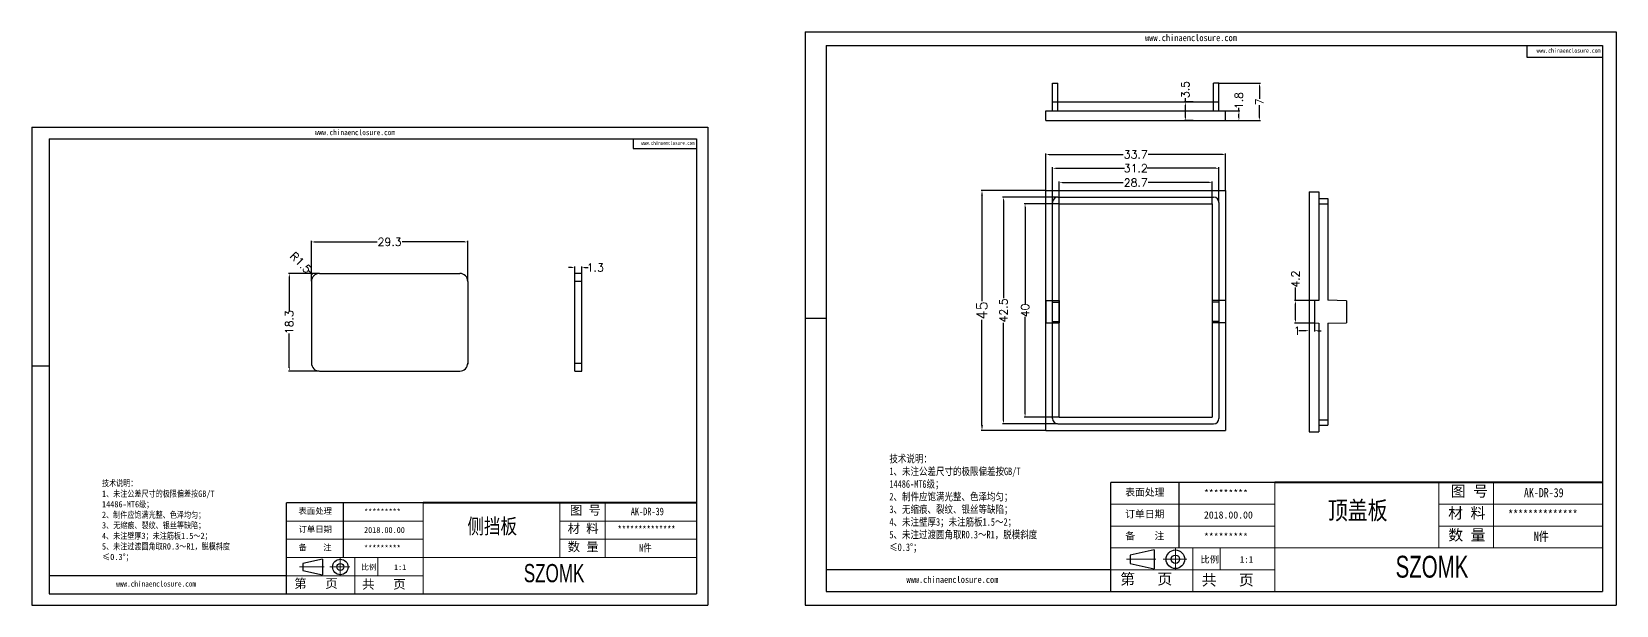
# Model space of a CAD drawing. Header units: inches. Extents: x 2944 to 3980, y 1126 to 1377.
# Drawn here: x 3682.6 to 3979.7, y 1125.7 to 1233.2 of the extents above; entities that cross this region are included whole.
import ezdxf

# ---------------------------------------------------------------- set-up
doc = ezdxf.new("R2010")
doc.units = ezdxf.units.IN
doc.header["$LTSCALE"] = 15
doc.linetypes.add('CENTER2', pattern=[28.575, 19.05, -3.175, 3.175, -3.175])
doc.linetypes.add('HIDDEN', pattern=[0.075, 0.05, -0.025])
doc.layers.add('文字', color=81, linetype='Continuous')
for name, color, linetype, lineweight in [('粗实线', 7, 'Continuous', 30), ('细实线', 3, 'Continuous', 9), ('细点划线', 2, 'CENTER2', 9)]:
    doc.layers.add(name, color=color, linetype=linetype, lineweight=lineweight)
doc.styles.get("Standard").update_dxf_attribs({"font": 'txt', "bigfont": 'gbcbig.shx'})
doc.styles.add('宋体', font='', dxfattribs={"width": 0.8, "height": 3.5})
doc.styles.add('长仿宋', font='', dxfattribs={"width": 0.7, "height": 4})
doc.styles.get('宋体').set_extended_font_data('SimSun')
doc.styles.get('长仿宋').set_extended_font_data('SimSun')
doc.dimstyles.new('2', dxfattribs={"dimtxt": 1.5, "dimasz": 0.6, "dimexe": 0.18, "dimexo": 0.0625, "dimgap": 0.09, "dimtad": 0, "dimdsep": 46, "dimtxsty": 'Standard', "dimcen": 0, "dimclrd": 3, "dimclre": 3, "dimadec": 0, "dimazin": 2, "dimtfac": 1, "dimtofl": 0, "dimtmove": 0, "dimatfit": 3, "dimfxl": 1, "dimtolj": 1, "dimtzin": 0, "dimarcsym": 0})
doc.dimstyles.new('2.5', dxfattribs={"dimtxt": 2, "dimasz": 1, "dimexe": 0.18, "dimexo": 0.0625, "dimgap": 0.09, "dimtad": 0, "dimdsep": 46, "dimtxsty": 'Standard', "dimcen": 1, "dimclrd": 3, "dimclre": 3, "dimadec": 0, "dimazin": 2, "dimtfac": 1, "dimtofl": 0, "dimtmove": 0, "dimatfit": 3, "dimfxl": 1, "dimtolj": 1, "dimtzin": 0, "dimarcsym": 0})

# ---------------------------------------------------------------- blocks, each defined once
blk = doc.blocks.new('*D184')
at = {"color": 3, "lineweight": -2}
for p, q in [((3872.73, 1203.43), (3860.63, 1203.43)), ((3860.81, 1202.43), (3860.81, 1182.69)), ((3860.81, 1159.43), (3860.81, 1179.18)), ((3872.73, 1158.43), (3860.63, 1158.43))]:
    blk.add_line(p, q, dxfattribs=at)
at = {"color": 3}
for points in [[(3860.64, 1202.43), (3860.98, 1202.43), (3860.81, 1203.43)], [(3860.64, 1159.43), (3860.98, 1159.43), (3860.81, 1158.43)]]:
    blk.add_solid(points, dxfattribs=at)
at = {"layer": 'Defpoints', "color": 0}
for p in [(3860.81, 1203.43), (3872.79, 1203.43), (3872.79, 1158.43)]:
    blk.add_point(p, dxfattribs=at)
at = {"color": 0, "insert": (3860.81, 1180.93), "char_height": 2, "attachment_point": 5, "rotation": 90}
blk.add_mtext('\\A1;45', dxfattribs=at)
blk = doc.blocks.new('*D185')
at = {"color": 3, "lineweight": -2}
for p, q in [((3735.1, 1186.44), (3735.1, 1193.96)), ((3735.7, 1193.78), (3747.41, 1193.78)), ((3763.8, 1193.78), (3752.09, 1193.78)), ((3764.4, 1186.44), (3764.4, 1193.96))]:
    blk.add_line(p, q, dxfattribs=at)
at = {"color": 3}
for points in [[(3735.7, 1193.88), (3735.7, 1193.68), (3735.1, 1193.78)], [(3763.8, 1193.88), (3763.8, 1193.68), (3764.4, 1193.78)]]:
    blk.add_solid(points, dxfattribs=at)
at = {"layer": 'Defpoints', "color": 0}
for p in [(3764.4, 1193.78), (3735.1, 1186.38), (3764.4, 1186.38)]:
    blk.add_point(p, dxfattribs=at)
at = {"color": 0, "insert": (3749.75, 1193.78), "char_height": 1.5, "attachment_point": 5}
blk.add_mtext('\\A1;29.3', dxfattribs=at)
blk = doc.blocks.new('*D186')
at = {"color": 3, "lineweight": -2}
for p, q in [((3736.54, 1187.88), (3730.77, 1187.88)), ((3730.95, 1187.28), (3730.95, 1180.82)), ((3730.95, 1170.18), (3730.95, 1176.64)), ((3736.54, 1169.58), (3730.77, 1169.58))]:
    blk.add_line(p, q, dxfattribs=at)
at = {"color": 3}
for points in [[(3730.85, 1187.28), (3731.05, 1187.28), (3730.95, 1187.88)], [(3730.85, 1170.18), (3731.05, 1170.18), (3730.95, 1169.58)]]:
    blk.add_solid(points, dxfattribs=at)
at = {"layer": 'Defpoints', "color": 0}
for p in [(3736.6, 1187.88), (3730.95, 1169.58), (3736.6, 1169.58)]:
    blk.add_point(p, dxfattribs=at)
at = {"color": 0, "insert": (3730.95, 1178.73), "char_height": 1.5, "attachment_point": 5, "rotation": 90}
blk.add_mtext('\\A1;18.3', dxfattribs=at)
blk = doc.blocks.new('*D187')
at = {"color": 3, "lineweight": -2}
blk.add_line((3734.57, 1188.43), (3735.12, 1187.87), dxfattribs=at)
at = {"color": 3}
blk.add_solid([(3735.19, 1187.94), (3735.05, 1187.8), (3735.54, 1187.44)], dxfattribs=at)
at = {"layer": 'Defpoints', "color": 0}
for p in [(3735.54, 1187.44), (3736.6, 1186.38)]:
    blk.add_point(p, dxfattribs=at)
at = {"color": 0, "insert": (3733.09, 1189.91), "char_height": 1.5, "attachment_point": 5, "rotation": 314.7703}
blk.add_mtext('\\A1;R1.5', dxfattribs=at)
blk = doc.blocks.new('*D188')
at = {"color": 3, "lineweight": -2}
for p, q in [((3783.87, 1188.98), (3783.27, 1188.98)), ((3784.47, 1187.94), (3784.47, 1189.16)), ((3785.77, 1187.94), (3785.77, 1189.16)), ((3786.37, 1188.98), (3786.97, 1188.98))]:
    blk.add_line(p, q, dxfattribs=at)
at = {"color": 3}
for points in [[(3783.87, 1189.08), (3783.87, 1188.88), (3784.47, 1188.98)], [(3786.37, 1189.08), (3786.37, 1188.88), (3785.77, 1188.98)]]:
    blk.add_solid(points, dxfattribs=at)
at = {"layer": 'Defpoints', "color": 0}
for p in [(3785.77, 1188.98), (3784.47, 1187.88), (3785.77, 1187.88)]:
    blk.add_point(p, dxfattribs=at)
at = {"color": 0, "insert": (3788.31, 1188.98), "char_height": 1.5, "attachment_point": 5}
blk.add_mtext('\\A1;1.3', dxfattribs=at)
blk = doc.blocks.new('*D189')
at = {"color": 3, "lineweight": -2}
for p, q in [((3872.79, 1203.5), (3872.79, 1210.36)), ((3873.39, 1210.18), (3887.3, 1210.18)), ((3905.89, 1210.18), (3891.98, 1210.18)), ((3906.49, 1203.5), (3906.49, 1210.36))]:
    blk.add_line(p, q, dxfattribs=at)
at = {"color": 3}
for points in [[(3873.39, 1210.28), (3873.39, 1210.08), (3872.79, 1210.18)], [(3905.89, 1210.28), (3905.89, 1210.08), (3906.49, 1210.18)]]:
    blk.add_solid(points, dxfattribs=at)
at = {"layer": 'Defpoints', "color": 0}
for p in [(3906.49, 1210.18), (3872.79, 1203.43), (3906.49, 1203.43)]:
    blk.add_point(p, dxfattribs=at)
at = {"color": 0, "insert": (3889.64, 1210.18), "char_height": 1.5, "attachment_point": 5}
blk.add_mtext('\\A1;33.7', dxfattribs=at)
blk = doc.blocks.new('fgfg')
for p, q in [((3669.31, 1449.66), (3669.31, 1447.16)), ((3669.31, 1449.66), (3673.51, 1449.66)), ((3669.31, 1447.16), (3673.51, 1447.16)), ((3669.61, 1448.36), (3669.61, 1447.16)), ((3673.21, 1448.36), (3673.21, 1447.16)), ((3673.51, 1449.66), (3673.51, 1447.16))]:
    blk.add_line(p, q)
blk = doc.blocks.new('*D191')
at = {"color": 3, "lineweight": -2}
for p, q in [((3875.23, 1200.93), (3868.71, 1200.93)), ((3868.89, 1200.33), (3868.89, 1182.15)), ((3868.89, 1161.53), (3868.89, 1179.72)), ((3875.23, 1160.93), (3868.71, 1160.93))]:
    blk.add_line(p, q, dxfattribs=at)
at = {"color": 3}
for points in [[(3868.79, 1200.33), (3868.99, 1200.33), (3868.89, 1200.93)], [(3868.79, 1161.53), (3868.99, 1161.53), (3868.89, 1160.93)]]:
    blk.add_solid(points, dxfattribs=at)
at = {"layer": 'Defpoints', "color": 0}
for p in [(3875.29, 1200.93), (3868.89, 1160.93), (3875.29, 1160.93)]:
    blk.add_point(p, dxfattribs=at)
at = {"color": 0, "insert": (3868.89, 1180.93), "char_height": 1.5, "attachment_point": 5, "rotation": 90}
blk.add_mtext('\\A1;40', dxfattribs=at)
blk = doc.blocks.new('*D192')
at = {"color": 3, "lineweight": -2}
for p, q in [((3874.98, 1202.18), (3864.66, 1202.18)), ((3864.84, 1201.58), (3864.84, 1183.27)), ((3864.84, 1160.28), (3864.84, 1178.59)), ((3874.98, 1159.68), (3864.66, 1159.68))]:
    blk.add_line(p, q, dxfattribs=at)
at = {"color": 3}
for points in [[(3864.74, 1201.58), (3864.94, 1201.58), (3864.84, 1202.18)], [(3864.74, 1160.28), (3864.94, 1160.28), (3864.84, 1159.68)]]:
    blk.add_solid(points, dxfattribs=at)
at = {"layer": 'Defpoints', "color": 0}
for p in [(3864.84, 1202.18), (3875.04, 1202.18), (3875.04, 1159.68)]:
    blk.add_point(p, dxfattribs=at)
at = {"color": 0, "insert": (3864.84, 1180.93), "char_height": 1.5, "attachment_point": 5, "rotation": 90}
blk.add_mtext('\\A1;42.5', dxfattribs=at)
blk = doc.blocks.new('*D193')
at = {"color": 3, "lineweight": -2}
for p, q in [((3875.29, 1201), (3875.29, 1205.08)), ((3875.89, 1204.9), (3887.3, 1204.9)), ((3903.39, 1204.9), (3891.98, 1204.9)), ((3903.99, 1201), (3903.99, 1205.08))]:
    blk.add_line(p, q, dxfattribs=at)
at = {"color": 3}
for points in [[(3875.89, 1205), (3875.89, 1204.8), (3875.29, 1204.9)], [(3903.39, 1205), (3903.39, 1204.8), (3903.99, 1204.9)]]:
    blk.add_solid(points, dxfattribs=at)
at = {"layer": 'Defpoints', "color": 0}
for p in [(3903.99, 1204.9), (3875.29, 1200.93), (3903.99, 1200.93)]:
    blk.add_point(p, dxfattribs=at)
at = {"color": 0, "insert": (3889.64, 1204.9), "char_height": 1.5, "attachment_point": 5}
blk.add_mtext('\\A1;28.7', dxfattribs=at)
blk = doc.blocks.new('*D194')
at = {"color": 3, "lineweight": -2}
for p, q in [((3874.04, 1201), (3874.04, 1207.77)), ((3874.64, 1207.59), (3887.55, 1207.59)), ((3904.64, 1207.59), (3891.73, 1207.59)), ((3905.24, 1201.25), (3905.24, 1207.77))]:
    blk.add_line(p, q, dxfattribs=at)
at = {"color": 3}
for points in [[(3874.64, 1207.69), (3874.64, 1207.49), (3874.04, 1207.59)], [(3904.64, 1207.69), (3904.64, 1207.49), (3905.24, 1207.59)]]:
    blk.add_solid(points, dxfattribs=at)
at = {"layer": 'Defpoints', "color": 0}
for p in [(3874.04, 1207.59), (3874.04, 1200.93), (3905.24, 1201.18)]:
    blk.add_point(p, dxfattribs=at)
at = {"color": 0, "insert": (3889.64, 1207.59), "char_height": 1.5, "attachment_point": 5}
blk.add_mtext('\\A1;31.2', dxfattribs=at)
blk = doc.blocks.new('*D195')
at = {"color": 3, "lineweight": -2}
for p, q in [((3906.55, 1218.33), (3909.16, 1218.33)), ((3908.98, 1218.33), (3908.98, 1218.93)), ((3906.55, 1216.53), (3909.16, 1216.53)), ((3908.98, 1217.13), (3908.98, 1217.73))]:
    blk.add_line(p, q, dxfattribs=at)
at = {"color": 3}
for points in [[(3908.88, 1217.73), (3909.08, 1217.73), (3908.98, 1218.33)], [(3908.88, 1217.13), (3909.08, 1217.13), (3908.98, 1216.53)]]:
    blk.add_solid(points, dxfattribs=at)
at = {"layer": 'Defpoints', "color": 0}
for p in [(3906.49, 1218.33), (3908.98, 1218.33), (3906.49, 1216.53)]:
    blk.add_point(p, dxfattribs=at)
at = {"color": 0, "insert": (3908.98, 1220.27), "char_height": 1.5, "attachment_point": 5, "rotation": 90}
blk.add_mtext('\\A1;1.8', dxfattribs=at)
blk = doc.blocks.new('*D196')
at = {"color": 3, "lineweight": -2}
for p, q in [((3905.3, 1223.53), (3913.01, 1223.53)), ((3912.83, 1222.93), (3912.83, 1220.62)), ((3912.83, 1217.13), (3912.83, 1219.44)), ((3906.55, 1216.53), (3913.01, 1216.53))]:
    blk.add_line(p, q, dxfattribs=at)
at = {"color": 3}
for points in [[(3912.73, 1222.93), (3912.93, 1222.93), (3912.83, 1223.53)], [(3912.73, 1217.13), (3912.93, 1217.13), (3912.83, 1216.53)]]:
    blk.add_solid(points, dxfattribs=at)
at = {"layer": 'Defpoints', "color": 0}
for p in [(3905.24, 1223.53), (3912.83, 1223.53), (3906.49, 1216.53)]:
    blk.add_point(p, dxfattribs=at)
at = {"color": 0, "insert": (3912.83, 1220.03), "char_height": 1.5, "attachment_point": 5, "rotation": 90}
blk.add_mtext('\\A1;7', dxfattribs=at)
blk = doc.blocks.new('*D197')
at = {"color": 3, "lineweight": -2}
for p, q in [((3900.38, 1220.03), (3898.76, 1220.03)), ((3898.94, 1220.03), (3898.94, 1220.76)), ((3898.94, 1217.13), (3898.94, 1219.43)), ((3900.38, 1216.53), (3898.76, 1216.53))]:
    blk.add_line(p, q, dxfattribs=at)
at = {"color": 3}
for points in [[(3898.84, 1219.43), (3899.04, 1219.43), (3898.94, 1220.03)], [(3898.84, 1217.13), (3899.04, 1217.13), (3898.94, 1216.53)]]:
    blk.add_solid(points, dxfattribs=at)
at = {"layer": 'Defpoints', "color": 0}
for p in [(3898.94, 1220.03), (3900.44, 1220.03), (3900.44, 1216.53)]:
    blk.add_point(p, dxfattribs=at)
at = {"color": 0, "insert": (3898.94, 1222.35), "char_height": 1.5, "attachment_point": 5, "rotation": 90}
blk.add_mtext('\\A1;3.5', dxfattribs=at)
blk = doc.blocks.new('*D198')
at = {"color": 3, "lineweight": -2}
for p, q in [((3923.11, 1182.78), (3919.4, 1182.78)), ((3919.58, 1182.78), (3919.58, 1185.22)), ((3919.58, 1179.18), (3919.58, 1182.18)), ((3923.11, 1178.58), (3919.4, 1178.58))]:
    blk.add_line(p, q, dxfattribs=at)
at = {"color": 3}
for points in [[(3919.48, 1182.18), (3919.68, 1182.18), (3919.58, 1182.78)], [(3919.48, 1179.18), (3919.68, 1179.18), (3919.58, 1178.58)]]:
    blk.add_solid(points, dxfattribs=at)
at = {"layer": 'Defpoints', "color": 0}
for p in [(3923.17, 1182.78), (3919.58, 1178.58), (3923.17, 1178.58)]:
    blk.add_point(p, dxfattribs=at)
at = {"color": 0, "insert": (3919.58, 1186.81), "char_height": 1.5, "attachment_point": 5, "rotation": 90}
blk.add_mtext('\\A1;4.2', dxfattribs=at)
blk = doc.blocks.new('*D199')
at = {"color": 3, "lineweight": -2}
for p, q in [((3922.17, 1179.75), (3922.17, 1176.96)), ((3923.17, 1179.75), (3923.17, 1176.96)), ((3921.57, 1177.14), (3920.24, 1177.14)), ((3923.77, 1177.14), (3924.37, 1177.14))]:
    blk.add_line(p, q, dxfattribs=at)
at = {"color": 3}
for points in [[(3921.57, 1177.24), (3921.57, 1177.04), (3922.17, 1177.14)], [(3923.77, 1177.24), (3923.77, 1177.04), (3923.17, 1177.14)]]:
    blk.add_solid(points, dxfattribs=at)
at = {"layer": 'Defpoints', "color": 0}
for p in [(3922.17, 1179.81), (3923.17, 1179.81), (3922.17, 1177.14)]:
    blk.add_point(p, dxfattribs=at)
at = {"color": 0, "insert": (3919.9, 1177.14), "char_height": 1.5, "attachment_point": 5}
blk.add_mtext('\\A1;1', dxfattribs=at)

msp = doc.modelspace()

# ---------------------------------------------------------------- linework, layer by layer
for p, q in [((3827.638, 1233.197), (3979.73, 1233.197)), ((3827.638, 1233.197), (3827.638, 1125.657)), ((3979.73, 1233.197), (3979.73, 1125.657)), ((3831.573, 1230.636), (3977.17, 1230.636)), ((3831.573, 1230.636), (3831.573, 1128.217)), ((3962.945, 1230.636), (3962.945, 1228.414)), ((3977.17, 1230.636), (3977.17, 1128.217)), ((3962.945, 1228.414), (3977.17, 1228.414)), ((3874.041, 1223.534), (3875.041, 1223.534)), ((3874.041, 1220.034), (3874.041, 1223.534)), ((3875.041, 1220.034), (3875.041, 1223.534)), ((3905.241, 1223.534), (3904.241, 1223.534)), ((3904.241, 1220.034), (3904.241, 1223.534)), ((3905.241, 1220.034), (3905.241, 1223.534)), ((3872.791, 1218.334), (3906.491, 1218.334)), ((3872.791, 1216.534), (3872.791, 1218.334)), ((3874.041, 1220.034), (3905.241, 1220.034)), ((3874.041, 1218.334), (3874.041, 1220.034)), ((3875.041, 1218.334), (3875.041, 1220.034)), ((3904.241, 1218.334), (3904.241, 1220.034)), ((3905.241, 1218.334), (3905.241, 1220.034)), ((3906.491, 1216.534), (3906.491, 1218.334)), ((3682.648, 1215.273), (3809.392, 1215.273)), ((3682.648, 1215.273), (3682.648, 1125.657)), ((3809.392, 1215.273), (3809.392, 1125.657)), ((3872.791, 1216.534), (3906.491, 1216.534)), ((3685.928, 1213.14), (3807.259, 1213.14)), ((3685.928, 1213.14), (3685.928, 1127.79)), ((3795.404, 1213.14), (3795.404, 1211.288)), ((3807.259, 1213.14), (3807.259, 1127.79)), ((3795.404, 1211.288), (3807.259, 1211.288)), ((3872.791, 1203.433), (3906.491, 1203.433)), ((3872.791, 1158.433), (3872.791, 1203.433)), ((3906.491, 1203.433), (3906.491, 1158.433)), ((3922.174, 1203.183), (3922.174, 1158.183)), ((3922.174, 1203.183), (3923.974, 1203.183)), ((3923.974, 1203.183), (3923.974, 1182.783)), ((3874.041, 1160.683), (3874.041, 1201.183)), ((3875.041, 1202.183), (3904.241, 1202.183)), ((3875.291, 1200.933), (3903.991, 1200.933)), ((3875.291, 1160.933), (3875.291, 1200.933)), ((3903.991, 1200.933), (3903.991, 1160.933)), ((3905.241, 1201.183), (3905.241, 1160.683)), ((3923.974, 1201.933), (3925.674, 1201.933)), ((3923.974, 1200.933), (3925.674, 1200.933)), ((3925.674, 1201.933), (3925.674, 1182.833)), ((3735.099, 1186.375), (3735.099, 1171.075)), ((3736.599, 1187.875), (3762.899, 1187.875)), ((3764.399, 1186.375), (3764.399, 1170.875)), ((3784.474, 1169.575), (3784.474, 1187.875)), ((3785.774, 1187.875), (3784.474, 1187.875)), ((3785.774, 1186.375), (3784.474, 1186.375)), ((3785.774, 1169.575), (3785.774, 1187.875)), ((3923.174, 1182.783), (3923.174, 1178.583)), ((3923.974, 1182.783), (3923.174, 1182.783)), ((3929.174, 1182.733), (3925.674, 1182.833)), ((3929.174, 1182.733), (3929.174, 1178.633)), ((3831.573, 1179.427), (3827.638, 1179.427)), ((3922.174, 1177.142), (3922.212, 1177.104)), ((3923.974, 1178.583), (3923.974, 1158.183)), ((3925.674, 1178.533), (3929.174, 1178.633)), ((3925.674, 1178.533), (3925.674, 1159.433)), ((3827.638, 1175.444), (3827.638, 1125.657)), ((3784.474, 1171.075), (3785.774, 1171.075)), ((3685.928, 1170.465), (3682.648, 1170.465)), ((3736.599, 1169.575), (3762.899, 1169.575)), ((3784.474, 1169.575), (3785.774, 1169.575)), ((3682.648, 1167.146), (3682.648, 1125.657)), ((3875.041, 1159.683), (3904.241, 1159.683)), ((3875.291, 1160.933), (3903.991, 1160.933)), ((3923.974, 1160.433), (3925.674, 1160.433)), ((3923.974, 1159.433), (3925.674, 1159.433)), ((3872.791, 1158.433), (3906.491, 1158.433)), ((3922.174, 1158.183), (3923.974, 1158.183)), ((3915.718, 1148.701), (3884.993, 1148.701)), ((3884.993, 1128.217), (3884.993, 1148.701)), ((3897.795, 1136.411), (3897.795, 1148.701)), ((3756.049, 1144.86), (3730.444, 1144.86)), ((3730.444, 1127.79), (3730.444, 1144.86)), ((3741.113, 1134.618), (3741.113, 1144.86)), ((3884.993, 1132.314), (3831.573, 1132.314)), ((3730.444, 1131.204), (3685.928, 1131.204)), ((3685.928, 1127.79), (3807.259, 1127.79)), ((3831.573, 1128.217), (3977.17, 1128.217)), ((3682.648, 1125.657), (3809.392, 1125.657)), ((3682.648, 1125.657), (3741.326, 1125.657)), ((3827.638, 1125.657), (3979.73, 1125.657)), ((3827.638, 1125.657), (3898.051, 1125.657))]:
    msp.add_line(p, q)
at = {"color": 7, "linetype": 'HIDDEN', "lineweight": 0}
msp.add_line((3923.974, 1178.583), (3923.174, 1178.583), dxfattribs=at)
for centre, radius, start, end in [((3875.041, 1201.183), 1, 90, 180), ((3904.241, 1201.183), 1, 0, 90), ((3736.599, 1186.375), 1.5, 90, 180), ((3762.899, 1186.375), 1.5, 0, 90), ((3736.599, 1171.075), 1.5, 180, 270), ((3762.899, 1171.075), 1.5, 270, 0), ((3875.041, 1160.683), 1, 180, 270), ((3904.241, 1160.683), 1, 270, 0)]:
    msp.add_arc(centre, radius, start, end)
at = {"layer": '粗实线', "color": 7, "lineweight": 40}
for p, q in [((3977.17, 1148.701), (3915.718, 1148.701)), ((3807.259, 1144.86), (3756.049, 1144.86))]:
    msp.add_line(p, q, dxfattribs=at)
at = {"layer": '粗实线', "color": 7}
for p, q in [((3893.089, 1136.027), (3888.613, 1135.079)), ((3888.613, 1135.079), (3888.613, 1133.496)), ((3893.089, 1136.027), (3893.089, 1132.519)), ((3737.191, 1134.299), (3733.461, 1133.508)), ((3733.461, 1133.508), (3733.461, 1132.189)), ((3733.461, 1132.189), (3737.191, 1131.375)), ((3737.191, 1134.299), (3737.191, 1131.375)), ((3888.613, 1133.496), (3893.089, 1132.519))]:
    msp.add_line(p, q, dxfattribs=at)
for centre, radius in [((3897.073, 1134.287), 1.74), ((3897.073, 1134.287), 0.792), ((3740.511, 1132.849), 1.45), ((3740.511, 1132.849), 0.66)]:
    msp.add_circle(centre, radius, dxfattribs=at)
at = {"layer": '细实线', "color": 7}
for p, q in [((3915.718, 1148.701), (3915.718, 1128.217)), ((3946.444, 1148.701), (3946.444, 1136.411)), ((3956.686, 1148.701), (3956.686, 1136.497)), ((3756.049, 1144.86), (3756.049, 1127.79)), ((3781.654, 1144.86), (3781.654, 1134.618)), ((3790.189, 1144.86), (3790.189, 1134.69)), ((3915.718, 1144.604), (3884.993, 1144.604)), ((3977.17, 1144.604), (3946.444, 1144.604)), ((3756.049, 1141.446), (3730.444, 1141.446)), ((3807.259, 1141.446), (3781.654, 1141.446)), ((3756.049, 1138.032), (3730.444, 1138.032)), ((3807.259, 1138.032), (3781.654, 1138.032)), ((3915.718, 1140.507), (3884.993, 1140.507)), ((3977.17, 1140.507), (3946.444, 1140.507)), ((3977.17, 1136.411), (3884.993, 1136.411)), ((3900.356, 1136.411), (3900.356, 1128.217)), ((3905.476, 1136.411), (3905.476, 1132.314)), ((3807.259, 1134.618), (3730.444, 1134.618)), ((3743.247, 1134.618), (3743.247, 1127.79)), ((3747.514, 1134.618), (3747.514, 1131.204)), ((3915.718, 1132.314), (3884.993, 1132.314)), ((3756.049, 1131.204), (3730.444, 1131.204))]:
    msp.add_line(p, q, dxfattribs=at)
at = {"layer": '细点划线', "color": 7}
for p, q in [((3897.073, 1136.29), (3897.073, 1132.314)), ((3732.866, 1132.849), (3737.477, 1132.849)), ((3738.572, 1132.849), (3742.32, 1132.849)), ((3740.511, 1134.518), (3740.511, 1131.204)), ((3887.899, 1134.287), (3893.432, 1134.287)), ((3894.746, 1134.287), (3899.244, 1134.287))]:
    msp.add_line(p, q, dxfattribs=at)

# ---------------------------------------------------------------- block references
at = {"xscale": -1, "rotation": 90}
msp.add_blockref('fgfg', (5322.452, 4852.097), dxfattribs=at)
at = {"rotation": 270}
msp.add_blockref('fgfg', (2456.831, 4852.097), dxfattribs=at)

# ---------------------------------------------------------------- texts
at = {"attachment_point": 1}
for s, insert, char_height, width in [('{\\fSimHei|b0|i0|c134|p49;表面处理}', (3887.664, 1147.538), 1.34729, 765.73387), ('{\\fSimHei|b0|i0|c134|p49;*********}', (3902.421, 1147.365), 1.34729, 765.73387), ('{\\fSimHei|b0|i0|c134|p49;表面处理}', (3732.671, 1143.891), 1.12274, 638.11156), ('{\\fSimHei|b0|i0|c134|p49;*********}', (3744.968, 1143.747), 1.12274, 638.11156), ('{\\fSimHei|b0|i0|c134|p49;订单日期}', (3887.664, 1143.442), 1.34729, 765.73387), ('{\\fSimHei|b0|i0|c134|p49;2018.00.00}', (3902.421, 1143.268), 1.34729, 765.73387), ('{\\fSimHei|b0|i0|c134|p49;订单日期}', (3732.671, 1140.477), 1.12274, 638.11156), ('{\\fSimHei|b0|i0|c134|p49;2018.00.00}', (3744.968, 1140.333), 1.12274, 638.11156), ('{\\fSimHei|b0|i0|c134|p49;备    注}', (3887.664, 1139.345), 1.34729, 765.73387), ('{\\fSimHei|b0|i0|c134|p49;*********}', (3902.421, 1139.172), 1.34729, 765.73387), ('{\\fSimHei|b0|i0|c134|p49;备    注}', (3732.671, 1137.063), 1.12274, 638.11156), ('{\\fSimHei|b0|i0|c134|p49;*********}', (3744.968, 1136.919), 1.12274, 638.11156)]:
    msp.add_mtext(s, dxfattribs=dict(at, insert=insert, char_height=char_height, width=width))
at = {"layer": '文字', "color": 0, "attachment_point": 1, "style": '宋体'}
for s, insert, char_height, width in [('www.chinaenclosure.com', (3891.375, 1232.681), 1.25179, 21.99276), ('www.chinaenclosure.com', (3964.778, 1230.073), 0.83453, 14.66184), ('www.chinaenclosure.com', (3735.763, 1214.843), 1.04316, 18.3273), ('www.chinaenclosure.com', (3796.932, 1212.671), 0.69544, 12.2182), ('{\\H1.111x;技术说明：\\P1、未注公差尺寸的极限偏差按GB/T 14486-MT6级；\\P2、制件应饱满光整、色泽均匀；\\P3、无缩痕、裂纹、银丝等缺陷；\\P4、未注壁厚3；未注筋板1.5～2；\\P5、未注过渡圆角取R0.3～R1，脱模斜度≤0.3%%D；}', (3843.447, 1153.853), 1.28024, 28.83666), ('{\\H1.111x;技术说明：\\P1、未注公差尺寸的极限偏差按GB/T 14486-MT6级；\\P2、制件应饱满光整、色泽均匀；\\P3、无缩痕、裂纹、银丝等缺陷；\\P4、未注壁厚3；未注筋板1.5～2；\\P5、未注过渡圆角取R0.3～R1，脱模斜度≤0.3%%D；}', (3695.823, 1149.154), 1.06687, 24.03055), ('{\\H1.111x;AK-DR-39}', (3962.418, 1147.631), 1.53629, 17.76122), ('{\\H1.111x;AK-DR-39}', (3794.965, 1143.968), 1.28024, 14.80102), ('顶盖板', (3925.663, 1145.164), 3.414, 43.64644), ('侧挡板', (3764.336, 1141.913), 2.845, 36.37203), ('{\\H1.111x;**************}', (3959.463, 1143.534), 1.53629, 17.76122), ('{\\H1.111x;**************}', (3792.503, 1140.554), 1.28024, 14.80102), ('{\\H1.111x;N件}', (3964.276, 1139.437), 1.53629, 17.76122), ('{\\H1.111x;N件}', (3796.514, 1137.141), 1.28024, 14.80102), ('www.chinaenclosure.com', (3698.488, 1130.205), 1.04316, 18.3273), ('www.chinaenclosure.com', (3846.645, 1131.115), 1.25179, 21.99276)]:
    msp.add_mtext(s, dxfattribs=dict(at, insert=insert, char_height=char_height, width=width))
at = {"layer": '粗实线', "attachment_point": 1, "style": '长仿宋'}
for insert, char_height, width in [((3938.35, 1134.944), 4.09677, 45.94122), ((3774.909, 1133.396), 3.41398, 38.28435)]:
    msp.add_mtext('{\\fSTXinwei|b0|i0|c134|p2;SZOMK}', dxfattribs=dict(at, insert=insert, char_height=char_height, width=width))
at = {"layer": '细实线', "color": 7, "attachment_point": 1}
for s, insert, char_height, width in [('{\\fSimSun|b0|i0|c134|p54;图 号}', (3948.697, 1148.079), 2.04839, 10.24193), ('{\\fSimSun|b0|i0|c134|p54;图 号}', (3783.531, 1144.342), 1.70699, 8.53494), ('{\\fSimSun|b0|i0|c134|p54;材 料   }', (3948.211, 1143.982), 2.04839, 10.24193), ('{\\fSimSun|b0|i0|c134|p54;材 料   }', (3783.126, 1140.928), 1.70699, 8.53494), ('{\\fSimSun|b0|i0|c134|p54;数 量}', (3948.221, 1139.865), 2.04839, 9.25486), ('{\\fSimSun|b0|i0|c134|p54;数 量}', (3783.134, 1137.497), 1.70699, 7.71238), ('{\\fSimSun|b0|i0|c134|p54;比例}', (3901.789, 1134.859), 1.22903, 5.39506), ('{\\fSimSun|b0|i0|c134|p54;比例}', (3744.441, 1133.325), 1.02419, 4.49589), ('{\\fSimSun|b0|i0|c134|p54;1:1}', (3750.576, 1133.325), 1.02419, 4.49589), ('{\\fSimSun|b0|i0|c134|p54;第   页}', (3886.716, 1131.61), 2.04839, 15.36289), ('{\\fSimSun|b0|i0|c134|p54;1:1}', (3909.151, 1134.859), 1.22903, 5.39506), ('{\\fSimSun|b0|i0|c134|p54;第   页}', (3731.88, 1130.618), 1.70699, 12.80241), ('{\\fSimSun|b0|i0|c134|p54; 共   页}', (3743.455, 1130.473), 1.70699, 12.80241), ('{\\fSimSun|b0|i0|c134|p54; 共   页}', (3900.606, 1131.436), 2.04839, 15.36289)]:
    msp.add_mtext(s, dxfattribs=dict(at, insert=insert, char_height=char_height, width=width))

# ---------------------------------------------------------------- dimensions: what is measured, and where the dimension line sits
for base, p1, p2, dimstyle, picture, middle in [((3898.939, 1220.034), (3900.442, 1216.534), (3900.442, 1220.034), '2', '*D197', (3898.939, 1222.345)), ((3908.976, 1218.334), (3906.491, 1216.534), (3906.491, 1218.334), '2', '*D195', (3908.976, 1220.274)), ((3860.811, 1203.433), (3872.791, 1158.433), (3872.791, 1203.433), '2.5', '*D184', (3860.811, 1180.933)), ((3919.578, 1178.583), (3923.174, 1182.783), (3923.174, 1178.583), '2', '*D198', (3919.578, 1186.807))]:
    dim = msp.add_linear_dim(base=base, p1=p1, p2=p2, angle=90, dimstyle=dimstyle)
    dim.commit()
    dim.dimension.update_dxf_attribs({"geometry": picture, "text_midpoint": middle, "dimtype": 160})
for base, p1, p2, picture, middle in [((3912.834, 1223.534), (3906.491, 1216.534), (3905.241, 1223.534), '*D196', (3912.834, 1220.034)), ((3864.836, 1202.183), (3875.041, 1159.683), (3875.041, 1202.183), '*D192', (3864.836, 1180.933)), ((3868.89, 1160.933), (3875.291, 1200.933), (3875.291, 1160.933), '*D191', (3868.89, 1180.933)), ((3730.947, 1169.575), (3736.599, 1187.875), (3736.599, 1169.575), '*D186', (3730.947, 1178.725))]:
    dim = msp.add_linear_dim(base=base, p1=p1, p2=p2, angle=90, dimstyle='2')
    dim.commit()
    dim.dimension.update_dxf_attribs({"geometry": picture, "text_midpoint": middle})
for base, p1, p2, picture, middle in [((3906.491, 1210.177), (3872.791, 1203.433), (3906.491, 1203.433), '*D189', (3889.641, 1210.177)), ((3922.174, 1177.142), (3923.174, 1179.812), (3922.174, 1179.812), '*D199', (3919.903, 1177.142))]:
    dim = msp.add_linear_dim(base=base, p1=p1, p2=p2, dimstyle='2')
    dim.commit()
    dim.dimension.update_dxf_attribs({"geometry": picture, "text_midpoint": middle, "dimtype": 160})
for base, p1, p2, picture, middle in [((3874.041, 1207.585), (3905.241, 1201.183), (3874.041, 1200.933), '*D194', (3889.641, 1207.585)), ((3903.991, 1204.9), (3875.291, 1200.933), (3903.991, 1200.933), '*D193', (3889.641, 1204.9)), ((3764.399, 1193.783), (3735.099, 1186.375), (3764.399, 1186.375), '*D185', (3749.749, 1193.783)), ((3785.774, 1188.984), (3784.474, 1187.875), (3785.774, 1187.875), '*D188', (3788.314, 1188.984))]:
    dim = msp.add_linear_dim(base=base, p1=p1, p2=p2, dimstyle='2')
    dim.commit()
    dim.dimension.update_dxf_attribs({"geometry": picture, "text_midpoint": middle})
dim = msp.add_radius_dim(center=(3736.599, 1186.375), mpoint=(3735.542, 1187.44), dimstyle='2')
dim.commit()
dim.dimension.update_dxf_attribs({"geometry": '*D187', "text_midpoint": (3733.093, 1189.909), "dimtype": 164})

doc.saveas('drawing.dxf')
